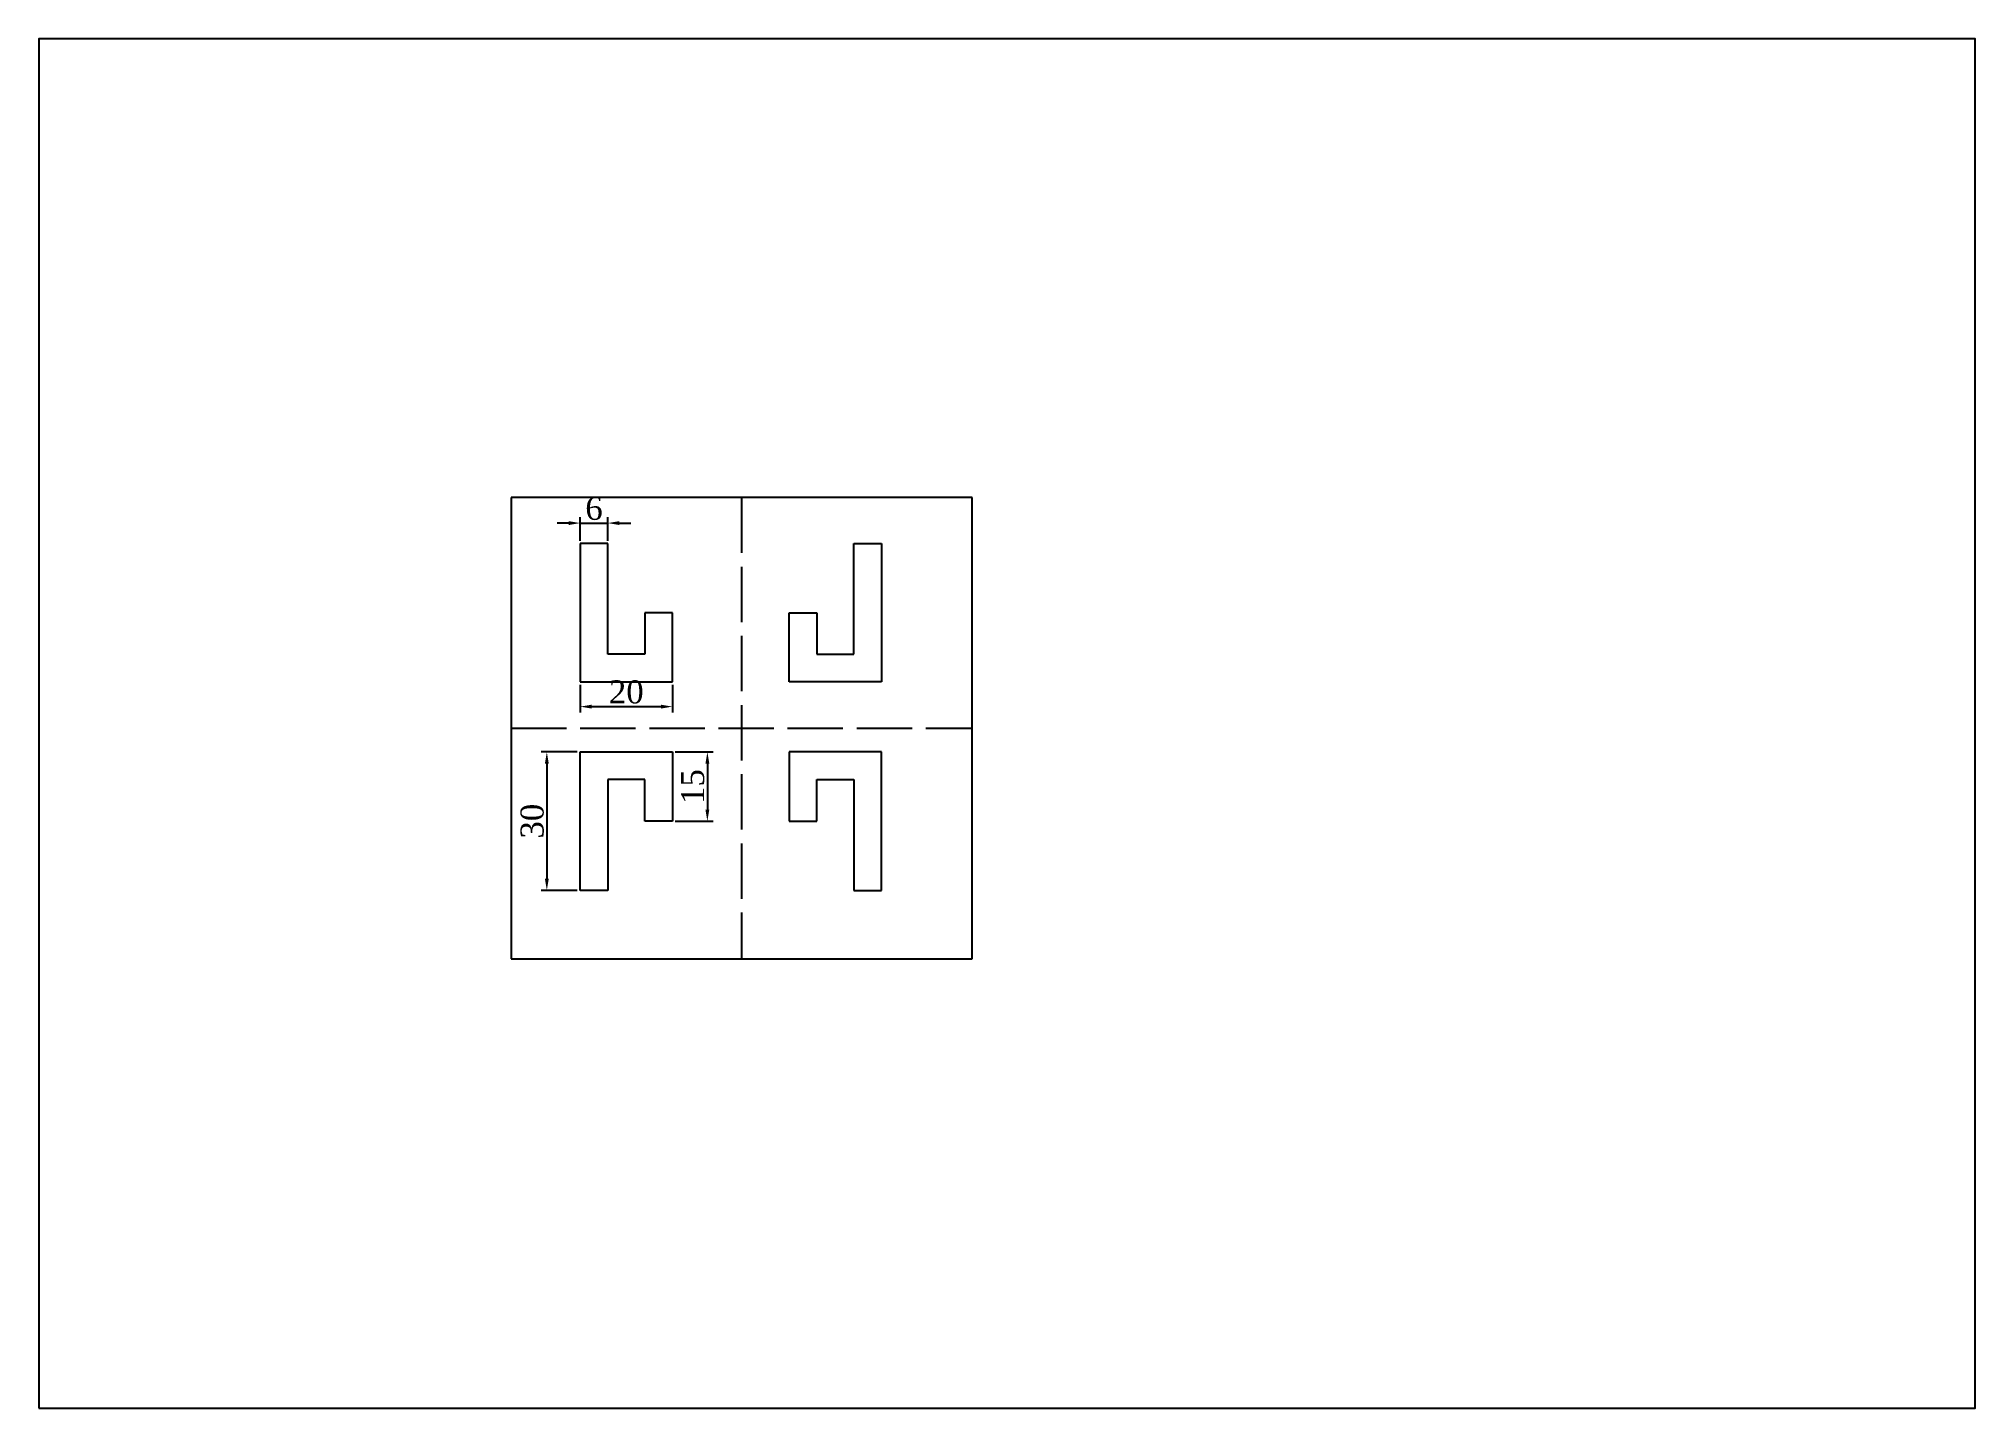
# Model space of a CAD drawing. Header units: millimetres. Extents: x 0 to 420, y 0 to 297.
import ezdxf

# ---------------------------------------------------------------- set-up
doc = ezdxf.new("R2010")
doc.units = ezdxf.units.MM
doc.linetypes.add('ACAD_ISO02W100', pattern=[15, 12, -3])
doc.styles.get("Standard").update_dxf_attribs({"font": 'times.ttf', "height": 5})
doc.dimstyles.new('ISO-25', dxfattribs={"dimtxt": 5, "dimasz": 2.5, "dimexe": 1.25, "dimexo": 0.625, "dimtad": 1, "dimdec": 0, "dimtxsty": 'Standard', "dimcen": 2.5, "dimadec": 0, "dimazin": 0, "dimtfac": 1, "dimtdec": 0, "dimtmove": 0, "dimatfit": 3, "dimfxl": 1, "dimarcsym": 0})

# ---------------------------------------------------------------- blocks, each defined once
blk = doc.blocks.new('*D2')
at = {"color": 0, "lineweight": -2, "transparency": 16777216}
for p, q in [((117.43, 156.88), (117.43, 150.91)), ((137.43, 156.88), (137.43, 150.91)), ((119.93, 152.16), (134.93, 152.16))]:
    blk.add_line(p, q, dxfattribs=at)
at = {"color": 0, "transparency": 16777216}
for points in [[(119.93, 152.58), (119.93, 151.74), (117.43, 152.16)], [(134.93, 152.58), (134.93, 151.74), (137.43, 152.16)]]:
    blk.add_solid(points, dxfattribs=at)
at = {"layer": 'Defpoints', "color": 0, "transparency": 16777216}
for p in [(117.43, 157.5), (137.43, 157.5), (137.43, 152.16)]:
    blk.add_point(p, dxfattribs=at)
at = {"color": 0, "transparency": 16777216, "insert": (127.43, 155.33), "char_height": 5, "attachment_point": 5}
blk.add_mtext('20', dxfattribs=at)
blk = doc.blocks.new('*D3')
at = {"color": 0, "lineweight": -2, "transparency": 16777216}
for p, q in [((117.43, 188.13), (117.43, 193.21)), ((123.43, 188.13), (123.43, 193.21)), ((114.93, 191.96), (112.43, 191.96)), ((117.43, 191.96), (123.43, 191.96)), ((125.93, 191.96), (128.43, 191.96))]:
    blk.add_line(p, q, dxfattribs=at)
at = {"color": 0, "transparency": 16777216}
for points in [[(114.93, 192.38), (114.93, 191.54), (117.43, 191.96)], [(125.93, 192.38), (125.93, 191.54), (123.43, 191.96)]]:
    blk.add_solid(points, dxfattribs=at)
at = {"layer": 'Defpoints', "color": 0, "transparency": 16777216}
for p in [(123.43, 191.96), (117.43, 187.5), (123.43, 187.5)]:
    blk.add_point(p, dxfattribs=at)
at = {"color": 0, "transparency": 16777216, "insert": (120.43, 195.13), "char_height": 5, "attachment_point": 5}
blk.add_mtext('6', dxfattribs=at)
blk = doc.blocks.new('*D4')
at = {"color": 0, "lineweight": -2, "transparency": 16777216}
for p, q in [((138.06, 142.32), (146.27, 142.32)), ((145.02, 139.82), (145.02, 129.82)), ((138.06, 127.32), (146.27, 127.32))]:
    blk.add_line(p, q, dxfattribs=at)
at = {"color": 0, "transparency": 16777216}
for points in [[(144.6, 139.82), (145.43, 139.82), (145.02, 142.32)], [(144.6, 129.82), (145.43, 129.82), (145.02, 127.32)]]:
    blk.add_solid(points, dxfattribs=at)
at = {"layer": 'Defpoints', "color": 0, "transparency": 16777216}
for p in [(137.43, 142.32), (137.43, 127.32), (145.02, 127.32)]:
    blk.add_point(p, dxfattribs=at)
at = {"color": 0, "transparency": 16777216, "insert": (141.85, 134.82), "char_height": 5, "attachment_point": 5, "rotation": 90}
blk.add_mtext('15', dxfattribs=at)
blk = doc.blocks.new('*D5')
at = {"color": 0, "lineweight": -2, "transparency": 16777216}
for p, q in [((116.81, 142.32), (108.95, 142.32)), ((110.2, 139.82), (110.2, 114.82)), ((116.81, 112.32), (108.95, 112.32))]:
    blk.add_line(p, q, dxfattribs=at)
at = {"color": 0, "transparency": 16777216}
for points in [[(109.78, 139.82), (110.62, 139.82), (110.2, 142.32)], [(109.78, 114.82), (110.62, 114.82), (110.2, 112.32)]]:
    blk.add_solid(points, dxfattribs=at)
at = {"layer": 'Defpoints', "color": 0, "transparency": 16777216}
for p in [(117.43, 142.32), (110.2, 112.32), (117.43, 112.32)]:
    blk.add_point(p, dxfattribs=at)
at = {"color": 0, "transparency": 16777216, "insert": (107.03, 127.32), "char_height": 5, "attachment_point": 5, "rotation": 90}
blk.add_mtext('30', dxfattribs=at)

msp = doc.modelspace()

# ---------------------------------------------------------------- linework, layer by layer
for p, q in [((102.43, 197.5), (102.43, 97.5)), ((202.43, 197.5), (102.43, 197.5)), ((102.43, 197.5), (102.43, 187.5)), ((202.43, 97.5), (202.43, 197.5)), ((117.43, 187.5), (117.43, 157.5)), ((123.43, 187.5), (117.43, 187.5)), ((123.43, 163.5), (123.43, 187.5)), ((176.76, 163.5), (176.76, 187.5)), ((176.76, 187.5), (182.76, 187.5)), ((182.76, 187.5), (182.76, 157.5)), ((137.43, 172.5), (131.43, 172.5)), ((131.43, 172.5), (131.43, 163.5)), ((137.43, 157.5), (137.43, 172.5)), ((162.76, 157.5), (162.76, 172.5)), ((162.76, 172.5), (168.76, 172.5)), ((168.76, 172.5), (168.76, 163.5)), ((131.43, 163.5), (123.43, 163.5)), ((168.76, 163.5), (176.76, 163.5)), ((117.43, 157.5), (137.43, 157.5)), ((182.76, 157.5), (162.76, 157.5)), ((202.43, 147.5), (202.43, 147.5)), ((117.43, 112.32), (117.43, 142.32)), ((117.43, 142.32), (137.43, 142.32)), ((137.43, 142.32), (137.43, 127.32)), ((182.76, 142.32), (162.76, 142.32)), ((162.76, 142.32), (162.76, 127.32)), ((182.76, 112.32), (182.76, 142.32)), ((131.43, 136.32), (123.43, 136.32)), ((123.43, 136.32), (123.43, 112.32)), ((131.43, 127.32), (131.43, 136.32)), ((168.76, 127.32), (168.76, 136.32)), ((168.76, 136.32), (176.76, 136.32)), ((176.76, 136.32), (176.76, 112.32)), ((137.43, 127.32), (131.43, 127.32)), ((162.76, 127.32), (168.76, 127.32)), ((123.43, 112.32), (117.43, 112.32)), ((176.76, 112.32), (182.76, 112.32)), ((102.43, 97.5), (202.43, 97.5))]:
    msp.add_line(p, q)
at = {"linetype": 'ACAD_ISO02W100'}
for p, q in [((152.43, 197.5), (152.43, 97.5)), ((102.43, 147.5), (202.43, 147.5)), ((152.43, 97.5), (152.43, 97.5))]:
    msp.add_line(p, q, dxfattribs=at)
msp.add_lwpolyline([(0, 0), (420, 0), (420, 297), (0, 297)], close=True)

# ---------------------------------------------------------------- dimensions: what is measured, and where the dimension line sits
for base, p1, p2, picture, middle in [((123.43, 191.96), (117.43, 187.5), (123.43, 187.5), '*D3', (120.43, 195.13)), ((137.43, 152.16), (117.43, 157.5), (137.43, 157.5), '*D2', (127.43, 155.33))]:
    dim = msp.add_linear_dim(base=base, p1=p1, p2=p2, dimstyle='ISO-25')
    dim.commit()
    dim.dimension.update_dxf_attribs({"geometry": picture, "text_midpoint": middle})
for base, p1, p2, picture, middle in [((110.2, 112.32), (117.43, 142.32), (117.43, 112.32), '*D5', (107.03, 127.32)), ((145.02, 127.32), (137.43, 142.32), (137.43, 127.32), '*D4', (141.85, 134.82))]:
    dim = msp.add_linear_dim(base=base, p1=p1, p2=p2, angle=90, dimstyle='ISO-25')
    dim.commit()
    dim.dimension.update_dxf_attribs({"geometry": picture, "text_midpoint": middle})

doc.saveas('drawing.dxf')
